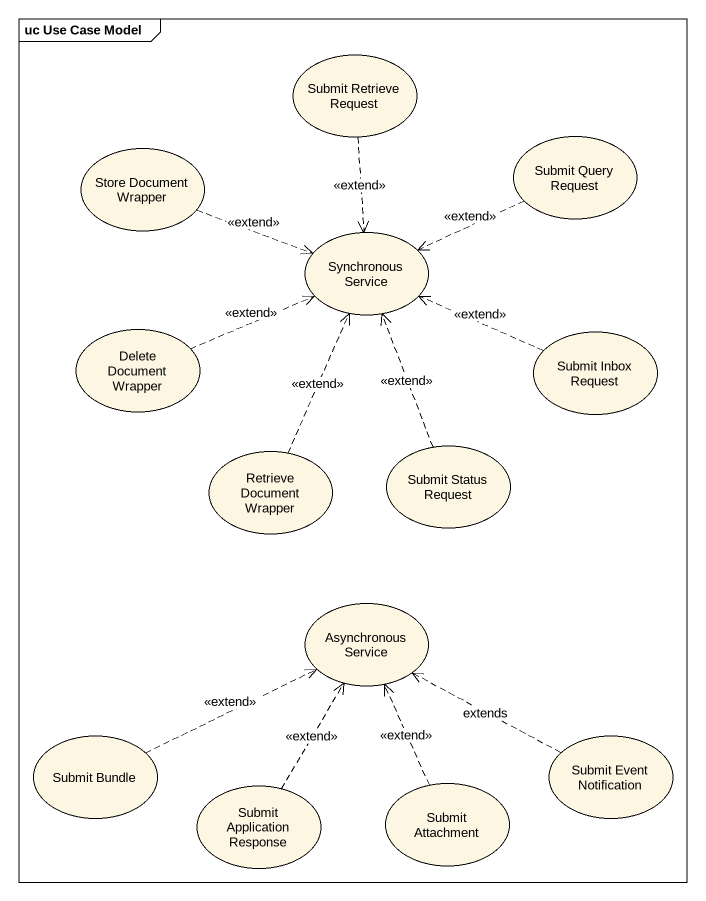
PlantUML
@startuml
mainframe uc Use Case Model
usecase "Submit Retrieve Request" as Submit_Retrieve_Request
usecase "Store Document Wrapper" as Store_Document_Wrapper
usecase "Submit Query Request" as Submit_Query_Request
usecase "Synchronous Service" as Synchronous_Service
usecase "Delete Document Wrapper" as Delete_Document_Wrapper
usecase "Submit Inbox Request" as Submit_Inbox_Request
usecase "Retrieve Document Wrapper" as Retrieve_Document_Wrapper
usecase "Submit Status Request" as Submit_Status_Request
usecase "Asynchronous Service" as Asynchronous_Service
usecase "Submit Bundle" as Submit_Bundle
usecase "Submit Application Response" as Submit_Application_Response
usecase "Submit Attachment" as Submit_Attachment
usecase "Submit Event Notification" as Submit_Event_Notification
Submit_Retrieve_Request ..> Synchronous_Service : <<extend>>
Store_Document_Wrapper .right.> Synchronous_Service : <<extend>>
Submit_Query_Request .left.> Synchronous_Service : <<extend>>
Delete_Document_Wrapper .right.> Synchronous_Service : <<extend>>
Submit_Inbox_Request .left.> Synchronous_Service : <<extend>>
Retrieve_Document_Wrapper .up.> Synchronous_Service : <<extend>>
Submit_Status_Request .up.> Synchronous_Service : <<extend>>
Submit_Bundle .right.> Asynchronous_Service : <<extend>>
Submit_Application_Response .up.> Asynchronous_Service : <<extend>>
Submit_Attachment .up.> Asynchronous_Service : <<extend>>
Submit_Event_Notification .left.> Asynchronous_Service : extends
@enduml
